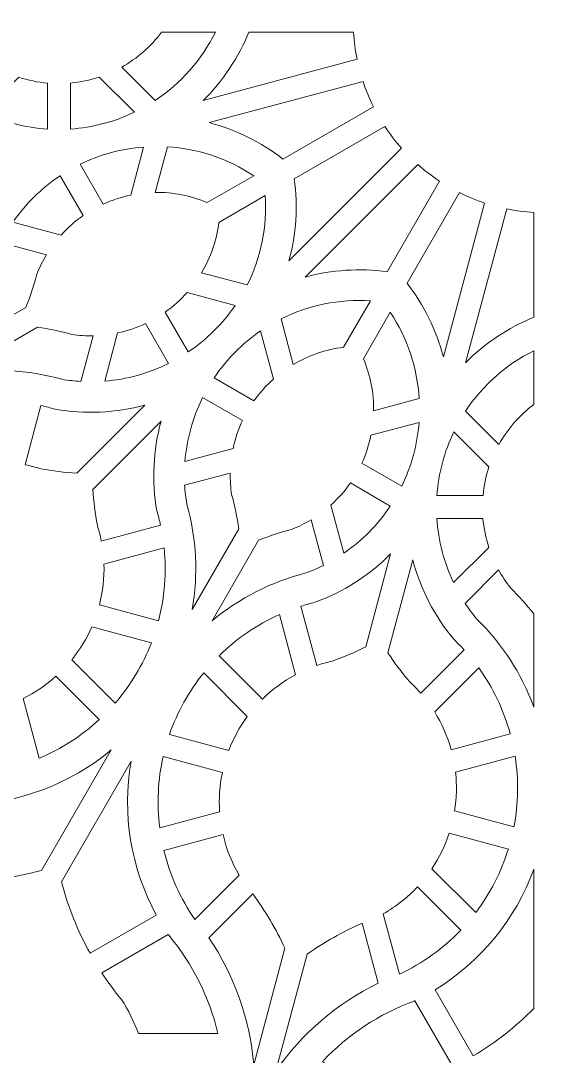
# Model space of a CAD drawing. Header units: centimetres. Extents: x -34.8 to 34.8, y -10.9 to 10.9.
# Drawn here: x -28.01 to -24.58, y -6.77 to 0 of the extents above; entities that cross this region are included whole.
import ezdxf

# ---------------------------------------------------------------- set-up
doc = ezdxf.new("R2010")
doc.units = ezdxf.units.CM
doc.header["$MEASUREMENT"] = 0
doc.layers.add('Layer 1', color=7, linetype='Continuous')

msp = doc.modelspace()

# ---------------------------------------------------------------- linework, layer by layer
at = {"layer": 'Layer 1', "color": 141, "lineweight": 9}
for points, knots in [([(-26.01934, -9.20803), (-26.01934, -9.20803), (-24.58345, -10.2055), (-24.58345, -10.2055), (-24.58345, -10.2055), (-24.58345, -10.2055), (-23.14755, -9.20803), (-23.14755, -9.20803), (-23.14755, -9.20803), (-23.01909, -9.10264), (-22.90636, -8.97942), (-22.81277, -8.84213), (-22.81277, -8.84213), (-22.81277, -8.84213), (-22.61579, -8.95585), (-22.61579, -8.95585), (-22.61579, -8.95585), (-22.6932, -9.08033), (-22.69965, -9.23628), (-22.63278, -9.36673), (-22.63278, -9.36673), (-22.56592, -9.49717), (-22.43554, -9.58299), (-22.28929, -9.59282), (-22.28929, -9.59282), (-22.17907, -9.61189), (-22.07394, -9.65337), (-21.9804, -9.7147), (-21.9804, -9.7147), (-21.93006, -9.61482), (-21.85976, -9.52632), (-21.77384, -9.4547), (-21.77384, -9.4547), (-21.6521, -9.37306), (-21.5821, -9.23355), (-21.58941, -9.08715), (-21.58941, -9.08715), (-21.59673, -8.94076), (-21.68029, -8.80892), (-21.80956, -8.73982), (-21.80956, -8.73982), (-21.80956, -8.73982), (-21.69584, -8.54284), (-21.69584, -8.54284), (-21.69584, -8.54284), (-21.54614, -8.61495), (-21.3869, -8.66529), (-21.22295, -8.69234), (-21.22295, -8.69234), (-21.22295, -8.69234), (-19.4807, -8.83822), (-19.4807, -8.83822), (-19.4807, -8.83822), (-19.4807, -8.83822), (-18.73591, -7.25644), (-18.73591, -7.25644), (-18.73591, -7.25644), (-18.67736, -7.10094), (-18.64134, -6.93787), (-18.62893, -6.77217), (-18.62893, -6.77217), (-18.62893, -6.77217), (-18.40148, -6.77217), (-18.40148, -6.77217), (-18.40148, -6.77217), (-18.40628, -6.91867), (-18.33389, -7.05695), (-18.21076, -7.13649), (-18.21076, -7.13649), (-18.08763, -7.21602), (-17.93181, -7.22515), (-17.80024, -7.16054), (-17.80024, -7.16054), (-17.69526, -7.12195), (-17.58347, -7.10531), (-17.47179, -7.11166), (-17.47179, -7.11166), (-17.47814, -6.99998), (-17.4615, -6.88819), (-17.4229, -6.78321), (-17.4229, -6.78321), (-17.35829, -6.65163), (-17.36742, -6.49581), (-17.44696, -6.37269), (-17.44696, -6.37269), (-17.52649, -6.24956), (-17.66478, -6.17717), (-17.81128, -6.18197), (-17.81128, -6.18197), (-17.81128, -6.18197), (-17.81128, -5.95451), (-17.81128, -5.95451), (-17.81128, -5.95451), (-17.64558, -5.94211), (-17.48251, -5.90609), (-17.32701, -5.84754), (-17.32701, -5.84754), (-17.32701, -5.84754), (-15.74523, -5.10275), (-15.74523, -5.10275), (-15.74523, -5.10275), (-15.74523, -5.10275), (-15.89111, -3.36049), (-15.89111, -3.36049), (-15.89111, -3.36049), (-15.91815, -3.19655), (-15.96849, -3.03731), (-16.0406, -2.88761), (-16.0406, -2.88761), (-16.0406, -2.88761), (-15.84362, -2.77389), (-15.84362, -2.77389), (-15.84362, -2.77389), (-15.77453, -2.90316), (-15.64269, -2.98672), (-15.49629, -2.99404), (-15.49629, -2.99404), (-15.34989, -3.00135), (-15.21039, -2.93135), (-15.12875, -2.80961), (-15.12875, -2.80961), (-15.05712, -2.72369), (-14.96863, -2.65339), (-14.86874, -2.60305), (-14.86874, -2.60305), (-14.93008, -2.50951), (-14.97156, -2.40437), (-14.99063, -2.29416), (-14.99063, -2.29416), (-15.00046, -2.14791), (-15.08628, -2.01753), (-15.21672, -1.95066), (-15.21672, -1.95066), (-15.34716, -1.8838), (-15.50312, -1.89025), (-15.62759, -1.96766), (-15.62759, -1.96766), (-15.62759, -1.96766), (-15.74132, -1.77067), (-15.74132, -1.77067), (-15.74132, -1.77067), (-15.60402, -1.67709), (-15.48081, -1.56435), (-15.37541, -1.4359), (-15.37541, -1.4359), (-15.37541, -1.4359), (-14.37795, 0), (-14.37795, 0), (-14.37795, 0), (-14.37795, 0), (-15.37541, 1.4359), (-15.37541, 1.4359), (-15.37541, 1.4359), (-15.48081, 1.56436), (-15.60402, 1.67709), (-15.74132, 1.77068), (-15.74132, 1.77068), (-15.74132, 1.77068), (-15.62759, 1.96766), (-15.62759, 1.96766), (-15.62759, 1.96766), (-15.50312, 1.89025), (-15.34716, 1.8838), (-15.21672, 1.95067), (-15.21672, 1.95067), (-15.08628, 2.01753), (-15.00046, 2.14791), (-14.99063, 2.29416), (-14.99063, 2.29416), (-14.97156, 2.40438), (-14.93008, 2.50951), (-14.86874, 2.60305), (-14.86874, 2.60305), (-14.96863, 2.65339), (-15.05712, 2.72369), (-15.12875, 2.80961), (-15.12875, 2.80961), (-15.21039, 2.93135), (-15.34989, 3.00136), (-15.49629, 2.99404), (-15.49629, 2.99404), (-15.64269, 2.98672), (-15.77453, 2.90316), (-15.84362, 2.77389), (-15.84362, 2.77389), (-15.84362, 2.77389), (-16.0406, 2.88762), (-16.0406, 2.88762), (-16.0406, 2.88762), (-15.96849, 3.03731), (-15.91815, 3.19655), (-15.89111, 3.3605), (-15.89111, 3.3605), (-15.89111, 3.3605), (-15.74523, 5.10275), (-15.74523, 5.10275), (-15.74523, 5.10275), (-15.74523, 5.10275), (-17.32701, 5.84754), (-17.32701, 5.84754), (-17.32701, 5.84754), (-17.48251, 5.90609), (-17.64558, 5.94211), (-17.81128, 5.95452), (-17.81128, 5.95452), (-17.81128, 5.95452), (-17.81128, 6.18197), (-17.81128, 6.18197), (-17.81128, 6.18197), (-17.66478, 6.17717), (-17.52649, 6.24956), (-17.44696, 6.37269), (-17.44696, 6.37269), (-17.36742, 6.49582), (-17.35829, 6.65164), (-17.4229, 6.78321), (-17.4229, 6.78321), (-17.4615, 6.88819), (-17.47814, 6.99999), (-17.47179, 7.11166), (-17.47179, 7.11166), (-17.58347, 7.10531), (-17.69526, 7.12195), (-17.80024, 7.16055), (-17.80024, 7.16055), (-17.93181, 7.22516), (-18.08763, 7.21603), (-18.21076, 7.13649), (-18.21076, 7.13649), (-18.33389, 7.05696), (-18.40628, 6.91867), (-18.40148, 6.77217), (-18.40148, 6.77217), (-18.40148, 6.77217), (-18.62893, 6.77217), (-18.62893, 6.77217), (-18.62893, 6.77217), (-18.64134, 6.93787), (-18.67736, 7.10094), (-18.73591, 7.25644), (-18.73591, 7.25644), (-18.73591, 7.25644), (-19.4807, 8.83822), (-19.4807, 8.83822), (-19.4807, 8.83822), (-19.4807, 8.83822), (-21.22296, 8.69234), (-21.22296, 8.69234), (-21.22296, 8.69234), (-21.3869, 8.6653), (-21.54614, 8.61496), (-21.69584, 8.54285), (-21.69584, 8.54285), (-21.69584, 8.54285), (-21.80956, 8.73983), (-21.80956, 8.73983), (-21.80956, 8.73983), (-21.68029, 8.80892), (-21.59673, 8.94076), (-21.58941, 9.08716), (-21.58941, 9.08716), (-21.5821, 9.23356), (-21.6521, 9.37307), (-21.77384, 9.45471), (-21.77384, 9.45471), (-21.85976, 9.52633), (-21.93006, 9.61482), (-21.9804, 9.71471), (-21.9804, 9.71471), (-22.07394, 9.65337), (-22.17907, 9.61189), (-22.28929, 9.59282), (-22.28929, 9.59282), (-22.43554, 9.58299), (-22.56592, 9.49717), (-22.63278, 9.36673), (-22.63278, 9.36673), (-22.69965, 9.23629), (-22.6932, 9.08033), (-22.61579, 8.95586), (-22.61579, 8.95586), (-22.61579, 8.95586), (-22.81277, 8.84213), (-22.81277, 8.84213), (-22.81277, 8.84213), (-22.90636, 8.97943), (-23.0191, 9.10264), (-23.14755, 9.20804), (-23.14755, 9.20804), (-23.14755, 9.20804), (-24.58345, 10.2055), (-24.58345, 10.2055), (-24.58345, 10.2055), (-24.58345, 10.2055), (-26.01934, 9.20804), (-26.01934, 9.20804), (-26.01934, 9.20804), (-26.1478, 9.10264), (-26.26054, 8.97943), (-26.35412, 8.84213), (-26.35412, 8.84213), (-26.35412, 8.84213), (-26.5511, 8.95586), (-26.5511, 8.95586), (-26.5511, 8.95586), (-26.4737, 9.08033), (-26.46725, 9.23629), (-26.53411, 9.36673), (-26.53411, 9.36673), (-26.60098, 9.49717), (-26.73136, 9.58299), (-26.87761, 9.59282), (-26.87761, 9.59282), (-26.98782, 9.61189), (-27.09296, 9.65337), (-27.1865, 9.71471), (-27.1865, 9.71471), (-27.23684, 9.61482), (-27.30714, 9.52633), (-27.39306, 9.4547), (-27.39306, 9.4547), (-27.5148, 9.37306), (-27.5848, 9.23356), (-27.57749, 9.08716), (-27.57749, 9.08716), (-27.57017, 8.94076), (-27.48661, 8.80892), (-27.35734, 8.73983), (-27.35734, 8.73983), (-27.35734, 8.73983), (-27.47106, 8.54285), (-27.47106, 8.54285), (-27.47106, 8.54285), (-27.62076, 8.61496), (-27.78, 8.6653), (-27.94394, 8.69234), (-27.94394, 8.69234), (-27.94394, 8.69234), (-29.6862, 8.83822), (-29.6862, 8.83822), (-29.6862, 8.83822), (-29.6862, 8.83822), (-30.43099, 7.25644), (-30.43099, 7.25644), (-30.43099, 7.25644), (-30.48954, 7.10094), (-30.52556, 6.93787), (-30.53796, 6.77217), (-30.53796, 6.77217), (-30.53796, 6.77217), (-30.76542, 6.77217), (-30.76542, 6.77217), (-30.76542, 6.77217), (-30.76062, 6.91867), (-30.83301, 7.05696), (-30.95614, 7.13649), (-30.95614, 7.13649), (-31.07926, 7.21603), (-31.23508, 7.22516), (-31.36666, 7.16055), (-31.36666, 7.16055), (-31.47164, 7.12195), (-31.58343, 7.10531), (-31.69511, 7.11166), (-31.69511, 7.11166), (-31.68876, 6.99999), (-31.7054, 6.88819), (-31.74399, 6.78321), (-31.74399, 6.78321), (-31.8086, 6.65164), (-31.79947, 6.49582), (-31.71994, 6.37269), (-31.71994, 6.37269), (-31.6404, 6.24956), (-31.50212, 6.17717), (-31.35562, 6.18197), (-31.35562, 6.18197), (-31.35562, 6.18197), (-31.35562, 5.95452), (-31.35562, 5.95452), (-31.35562, 5.95452), (-31.52132, 5.94212), (-31.68439, 5.90609), (-31.83989, 5.84754), (-31.83989, 5.84754), (-31.83989, 5.84754), (-33.42167, 5.10275), (-33.42167, 5.10275), (-33.42167, 5.10275), (-33.42167, 5.10275), (-33.27579, 3.3605), (-33.27579, 3.3605), (-33.27579, 3.3605), (-33.24874, 3.19655), (-33.1984, 3.03731), (-33.12629, 2.88762), (-33.12629, 2.88762), (-33.12629, 2.88762), (-33.32327, 2.77389), (-33.32327, 2.77389), (-33.32327, 2.77389), (-33.39237, 2.90316), (-33.52421, 2.98672), (-33.6706, 2.99404), (-33.6706, 2.99404), (-33.817, 3.00136), (-33.95651, 2.93135), (-34.03815, 2.80961), (-34.03815, 2.80961), (-34.10977, 2.72369), (-34.19827, 2.65339), (-34.29815, 2.60305), (-34.29815, 2.60305), (-34.23682, 2.50951), (-34.19533, 2.40438), (-34.17627, 2.29416), (-34.17627, 2.29416), (-34.16643, 2.14791), (-34.08062, 2.01753), (-33.95018, 1.95067), (-33.95018, 1.95067), (-33.81973, 1.8838), (-33.66378, 1.89025), (-33.5393, 1.96766), (-33.5393, 1.96766), (-33.5393, 1.96766), (-33.42558, 1.77068), (-33.42558, 1.77068), (-33.42558, 1.77068), (-33.56287, 1.67709), (-33.68609, 1.56436), (-33.79148, 1.4359), (-33.79148, 1.4359), (-33.79148, 1.4359), (-34.78895, 0), (-34.78895, 0), (-34.78895, 0), (-34.78895, 0), (-33.79148, -1.4359), (-33.79148, -1.4359), (-33.79148, -1.4359), (-33.68609, -1.56435), (-33.56287, -1.67709), (-33.42558, -1.77067), (-33.42558, -1.77067), (-33.42558, -1.77067), (-33.5393, -1.96766), (-33.5393, -1.96766), (-33.5393, -1.96766), (-33.66378, -1.89025), (-33.81973, -1.8838), (-33.95018, -1.95066), (-33.95018, -1.95066), (-34.08062, -2.01753), (-34.16643, -2.14791), (-34.17627, -2.29416), (-34.17627, -2.29416), (-34.19533, -2.40437), (-34.23682, -2.50951), (-34.29815, -2.60305), (-34.29815, -2.60305), (-34.19827, -2.65339), (-34.10977, -2.72369), (-34.03815, -2.80961), (-34.03815, -2.80961), (-33.95651, -2.93135), (-33.817, -3.00135), (-33.6706, -2.99404), (-33.6706, -2.99404), (-33.52421, -2.98672), (-33.39237, -2.90316), (-33.32327, -2.77389), (-33.32327, -2.77389), (-33.32327, -2.77389), (-33.12629, -2.88761), (-33.12629, -2.88761), (-33.12629, -2.88761), (-33.1984, -3.03731), (-33.24874, -3.19655), (-33.27579, -3.36049), (-33.27579, -3.36049), (-33.27579, -3.36049), (-33.42167, -5.10275), (-33.42167, -5.10275), (-33.42167, -5.10275), (-33.42167, -5.10275), (-31.83989, -5.84754), (-31.83989, -5.84754), (-31.83989, -5.84754), (-31.68439, -5.90609), (-31.52132, -5.94211), (-31.35562, -5.95451), (-31.35562, -5.95451), (-31.35562, -5.95451), (-31.35562, -6.18197), (-31.35562, -6.18197), (-31.35562, -6.18197), (-31.50212, -6.17717), (-31.6404, -6.24956), (-31.71994, -6.37269), (-31.71994, -6.37269), (-31.79948, -6.49581), (-31.8086, -6.65163), (-31.74399, -6.78321), (-31.74399, -6.78321), (-31.7054, -6.88819), (-31.68876, -6.99998), (-31.69511, -7.11166), (-31.69511, -7.11166), (-31.58343, -7.10531), (-31.47164, -7.12195), (-31.36666, -7.16054), (-31.36666, -7.16054), (-31.23508, -7.22515), (-31.07926, -7.21602), (-30.95614, -7.13649), (-30.95614, -7.13649), (-30.83301, -7.05695), (-30.76062, -6.91867), (-30.76542, -6.77217), (-30.76542, -6.77217), (-30.76542, -6.77217), (-30.53796, -6.77217), (-30.53796, -6.77217), (-30.53796, -6.77217), (-30.52556, -6.93787), (-30.48954, -7.10094), (-30.43099, -7.25644), (-30.43099, -7.25644), (-30.43099, -7.25644), (-29.6862, -8.83822), (-29.6862, -8.83822), (-29.6862, -8.83822), (-29.6862, -8.83822), (-27.94394, -8.69234), (-27.94394, -8.69234), (-27.94394, -8.69234), (-27.78, -8.66529), (-27.62076, -8.61495), (-27.47106, -8.54284), (-27.47106, -8.54284), (-27.47106, -8.54284), (-27.35734, -8.73982), (-27.35734, -8.73982), (-27.35734, -8.73982), (-27.48661, -8.80892), (-27.57017, -8.94076), (-27.57749, -9.08715), (-27.57749, -9.08715), (-27.5848, -9.23355), (-27.5148, -9.37306), (-27.39306, -9.4547), (-27.39306, -9.4547), (-27.30714, -9.52632), (-27.23684, -9.61482), (-27.1865, -9.7147), (-27.1865, -9.7147), (-27.09296, -9.65337), (-26.98782, -9.61188), (-26.87761, -9.59282), (-26.87761, -9.59282), (-26.73135, -9.58298), (-26.60098, -9.49717), (-26.53411, -9.36673), (-26.53411, -9.36673), (-26.46725, -9.23628), (-26.4737, -9.08033), (-26.5511, -8.95585), (-26.5511, -8.95585), (-26.5511, -8.95585), (-26.35412, -8.84213), (-26.35412, -8.84213), (-26.35412, -8.84213), (-26.26054, -8.97942), (-26.1478, -9.10264), (-26.01934, -9.20803)], [0, 0, 0, 0, 0.0068966, 0.0068966, 0.0068966, 0.0068966, 0.0137931, 0.0137931, 0.0137931, 0.0137931, 0.0206897, 0.0206897, 0.0206897, 0.0206897, 0.0275862, 0.0275862, 0.0275862, 0.0275862, 0.0344828, 0.0344828, 0.0344828, 0.0344828, 0.0413793, 0.0413793, 0.0413793, 0.0413793, 0.0482759, 0.0482759, 0.0482759, 0.0482759, 0.0551724, 0.0551724, 0.0551724, 0.0551724, 0.062069, 0.062069, 0.062069, 0.062069, 0.0689655, 0.0689655, 0.0689655, 0.0689655, 0.0758621, 0.0758621, 0.0758621, 0.0758621, 0.0827586, 0.0827586, 0.0827586, 0.0827586, 0.0896552, 0.0896552, 0.0896552, 0.0896552, 0.0965517, 0.0965517, 0.0965517, 0.0965517, 0.1034483, 0.1034483, 0.1034483, 0.1034483, 0.1103448, 0.1103448, 0.1103448, 0.1103448, 0.1172414, 0.1172414, 0.1172414, 0.1172414, 0.1241379, 0.1241379, 0.1241379, 0.1241379, 0.1310345, 0.1310345, 0.1310345, 0.1310345, 0.137931, 0.137931, 0.137931, 0.137931, 0.1448276, 0.1448276, 0.1448276, 0.1448276, 0.1517241, 0.1517241, 0.1517241, 0.1517241, 0.1586207, 0.1586207, 0.1586207, 0.1586207, 0.1655172, 0.1655172, 0.1655172, 0.1655172, 0.1724138, 0.1724138, 0.1724138, 0.1724138, 0.1793103, 0.1793103, 0.1793103, 0.1793103, 0.1862069, 0.1862069, 0.1862069, 0.1862069, 0.1931034, 0.1931034, 0.1931034, 0.1931034, 0.2, 0.2, 0.2, 0.2, 0.2068966, 0.2068966, 0.2068966, 0.2068966, 0.2137931, 0.2137931, 0.2137931, 0.2137931, 0.2206897, 0.2206897, 0.2206897, 0.2206897, 0.2275862, 0.2275862, 0.2275862, 0.2275862, 0.2344828, 0.2344828, 0.2344828, 0.2344828, 0.2413793, 0.2413793, 0.2413793, 0.2413793, 0.2482759, 0.2482759, 0.2482759, 0.2482759, 0.2551724, 0.2551724, 0.2551724, 0.2551724, 0.262069, 0.262069, 0.262069, 0.262069, 0.2689655, 0.2689655, 0.2689655, 0.2689655, 0.2758621, 0.2758621, 0.2758621, 0.2758621, 0.2827586, 0.2827586, 0.2827586, 0.2827586, 0.2896552, 0.2896552, 0.2896552, 0.2896552, 0.2965517, 0.2965517, 0.2965517, 0.2965517, 0.3034483, 0.3034483, 0.3034483, 0.3034483, 0.3103448, 0.3103448, 0.3103448, 0.3103448, 0.3172414, 0.3172414, 0.3172414, 0.3172414, 0.3241379, 0.3241379, 0.3241379, 0.3241379, 0.3310345, 0.3310345, 0.3310345, 0.3310345, 0.337931, 0.337931, 0.337931, 0.337931, 0.3448276, 0.3448276, 0.3448276, 0.3448276, 0.3517241, 0.3517241, 0.3517241, 0.3517241, 0.3586207, 0.3586207, 0.3586207, 0.3586207, 0.3655172, 0.3655172, 0.3655172, 0.3655172, 0.3724138, 0.3724138, 0.3724138, 0.3724138, 0.3793103, 0.3793103, 0.3793103, 0.3793103, 0.3862069, 0.3862069, 0.3862069, 0.3862069, 0.3931034, 0.3931034, 0.3931034, 0.3931034, 0.4, 0.4, 0.4, 0.4, 0.4068966, 0.4068966, 0.4068966, 0.4068966, 0.4137931, 0.4137931, 0.4137931, 0.4137931, 0.4206897, 0.4206897, 0.4206897, 0.4206897, 0.4275862, 0.4275862, 0.4275862, 0.4275862, 0.4344828, 0.4344828, 0.4344828, 0.4344828, 0.4413793, 0.4413793, 0.4413793, 0.4413793, 0.4482759, 0.4482759, 0.4482759, 0.4482759, 0.4551724, 0.4551724, 0.4551724, 0.4551724, 0.462069, 0.462069, 0.462069, 0.462069, 0.4689655, 0.4689655, 0.4689655, 0.4689655, 0.4758621, 0.4758621, 0.4758621, 0.4758621, 0.4827586, 0.4827586, 0.4827586, 0.4827586, 0.4896552, 0.4896552, 0.4896552, 0.4896552, 0.4965517, 0.4965517, 0.4965517, 0.4965517, 0.5034483, 0.5034483, 0.5034483, 0.5034483, 0.5103448, 0.5103448, 0.5103448, 0.5103448, 0.5172414, 0.5172414, 0.5172414, 0.5172414, 0.5241379, 0.5241379, 0.5241379, 0.5241379, 0.5310345, 0.5310345, 0.5310345, 0.5310345, 0.537931, 0.537931, 0.537931, 0.537931, 0.5448276, 0.5448276, 0.5448276, 0.5448276, 0.5517241, 0.5517241, 0.5517241, 0.5517241, 0.5586207, 0.5586207, 0.5586207, 0.5586207, 0.5655172, 0.5655172, 0.5655172, 0.5655172, 0.5724138, 0.5724138, 0.5724138, 0.5724138, 0.5793103, 0.5793103, 0.5793103, 0.5793103, 0.5862069, 0.5862069, 0.5862069, 0.5862069, 0.5931034, 0.5931034, 0.5931034, 0.5931034, 0.6, 0.6, 0.6, 0.6, 0.6068966, 0.6068966, 0.6068966, 0.6068966, 0.6137931, 0.6137931, 0.6137931, 0.6137931, 0.6206897, 0.6206897, 0.6206897, 0.6206897, 0.6275862, 0.6275862, 0.6275862, 0.6275862, 0.6344828, 0.6344828, 0.6344828, 0.6344828, 0.6413793, 0.6413793, 0.6413793, 0.6413793, 0.6482759, 0.6482759, 0.6482759, 0.6482759, 0.6551724, 0.6551724, 0.6551724, 0.6551724, 0.662069, 0.662069, 0.662069, 0.662069, 0.6689655, 0.6689655, 0.6689655, 0.6689655, 0.6758621, 0.6758621, 0.6758621, 0.6758621, 0.6827586, 0.6827586, 0.6827586, 0.6827586, 0.6896552, 0.6896552, 0.6896552, 0.6896552, 0.6965517, 0.6965517, 0.6965517, 0.6965517, 0.7034483, 0.7034483, 0.7034483, 0.7034483, 0.7103448, 0.7103448, 0.7103448, 0.7103448, 0.7172414, 0.7172414, 0.7172414, 0.7172414, 0.7241379, 0.7241379, 0.7241379, 0.7241379, 0.7310345, 0.7310345, 0.7310345, 0.7310345, 0.737931, 0.737931, 0.737931, 0.737931, 0.7448276, 0.7448276, 0.7448276, 0.7448276, 0.7517241, 0.7517241, 0.7517241, 0.7517241, 0.7586207, 0.7586207, 0.7586207, 0.7586207, 0.7655172, 0.7655172, 0.7655172, 0.7655172, 0.7724138, 0.7724138, 0.7724138, 0.7724138, 0.7793103, 0.7793103, 0.7793103, 0.7793103, 0.7862069, 0.7862069, 0.7862069, 0.7862069, 0.7931034, 0.7931034, 0.7931034, 0.7931034, 0.8, 0.8, 0.8, 0.8, 0.8068966, 0.8068966, 0.8068966, 0.8068966, 0.8137931, 0.8137931, 0.8137931, 0.8137931, 0.8206897, 0.8206897, 0.8206897, 0.8206897, 0.8275862, 0.8275862, 0.8275862, 0.8275862, 0.8344828, 0.8344828, 0.8344828, 0.8344828, 0.8413793, 0.8413793, 0.8413793, 0.8413793, 0.8482759, 0.8482759, 0.8482759, 0.8482759, 0.8551724, 0.8551724, 0.8551724, 0.8551724, 0.862069, 0.862069, 0.862069, 0.862069, 0.8689655, 0.8689655, 0.8689655, 0.8689655, 0.8758621, 0.8758621, 0.8758621, 0.8758621, 0.8827586, 0.8827586, 0.8827586, 0.8827586, 0.8896552, 0.8896552, 0.8896552, 0.8896552, 0.8965517, 0.8965517, 0.8965517, 0.8965517, 0.9034483, 0.9034483, 0.9034483, 0.9034483, 0.9103448, 0.9103448, 0.9103448, 0.9103448, 0.9172414, 0.9172414, 0.9172414, 0.9172414, 0.9241379, 0.9241379, 0.9241379, 0.9241379, 0.9310345, 0.9310345, 0.9310345, 0.9310345, 0.937931, 0.937931, 0.937931, 0.937931, 0.9448276, 0.9448276, 0.9448276, 0.9448276, 0.9517241, 0.9517241, 0.9517241, 0.9517241, 0.9586207, 0.9586207, 0.9586207, 0.9586207, 0.9655172, 0.9655172, 0.9655172, 0.9655172, 0.9724138, 0.9724138, 0.9724138, 0.9724138, 0.9793103, 0.9793103, 0.9793103, 0.9793103, 0.9862069, 0.9862069, 0.9862069, 0.9862069, 1, 1, 1, 1]), ([(-27.09209, -0.075), (-27.16247, -0.16837), (-27.25148, -0.2461), (-27.35349, -0.30324), (-27.35349, -0.30324), (-27.35349, -0.30324), (-27.13534, -0.52139), (-27.13534, -0.52139), (-27.13534, -0.52139), (-26.9668, -0.41002), (-26.83076, -0.256), (-26.74107, -0.075), (-26.74107, -0.075), (-26.74107, -0.075), (-27.09209, -0.075), (-27.09209, -0.075)], [0, 0, 0, 0, 0.2, 0.2, 0.2, 0.2, 0.4, 0.4, 0.4, 0.4, 0.6, 0.6, 0.6, 0.6, 1, 1, 1, 1]), ([(-26.5218, -0.075), (-26.5218, -0.075), (-25.83747, -0.075), (-25.83747, -0.075), (-25.83747, -0.075), (-25.83391, -0.13452), (-25.82611, -0.19371), (-25.81415, -0.25212), (-25.81415, -0.25212), (-25.81415, -0.25212), (-26.82006, -0.52165), (-26.82006, -0.52165), (-26.82006, -0.52165), (-26.6916, -0.39436), (-26.59015, -0.24244), (-26.5218, -0.075)], [0, 0, 0, 0, 0.2, 0.2, 0.2, 0.2, 0.4, 0.4, 0.4, 0.4, 0.6, 0.6, 0.6, 0.6, 1, 1, 1, 1]), ([(-27.8378, -0.40778), (-27.9019, -0.40229), (-27.96516, -0.38949), (-28.02635, -0.36962), (-28.02635, -0.36962), (-28.02635, -0.36962), (-28.25682, -0.60008), (-28.25682, -0.60008), (-28.25682, -0.60008), (-28.12532, -0.6626), (-27.9831, -0.69942), (-27.8378, -0.70859), (-27.8378, -0.70859), (-27.8378, -0.70859), (-27.8378, -0.40778), (-27.8378, -0.40778)], [0, 0, 0, 0, 0.2, 0.2, 0.2, 0.2, 0.4, 0.4, 0.4, 0.4, 0.6, 0.6, 0.6, 0.6, 1, 1, 1, 1]), ([(-27.50073, -0.36813), (-27.5614, -0.38821), (-27.62416, -0.40134), (-27.6878, -0.40724), (-27.6878, -0.40724), (-27.6878, -0.40724), (-27.6878, -0.70819), (-27.6878, -0.70819), (-27.6878, -0.70819), (-27.54305, -0.6983), (-27.4015, -0.66095), (-27.27072, -0.59814), (-27.27072, -0.59814), (-27.27072, -0.59814), (-27.50073, -0.36813), (-27.50073, -0.36813)], [0, 0, 0, 0, 0.2, 0.2, 0.2, 0.2, 0.4, 0.4, 0.4, 0.4, 0.6, 0.6, 0.6, 0.6, 1, 1, 1, 1]), ([(-25.70696, -0.56206), (-25.70696, -0.56206), (-26.29961, -0.90423), (-26.29961, -0.90423), (-26.29961, -0.90423), (-26.44252, -0.79339), (-26.60634, -0.71255), (-26.78124, -0.66654), (-26.78124, -0.66654), (-26.78124, -0.66654), (-25.77533, -0.39701), (-25.77533, -0.39701), (-25.77533, -0.39701), (-25.75648, -0.45358), (-25.73364, -0.50873), (-25.70696, -0.56206)], [0, 0, 0, 0, 0.2, 0.2, 0.2, 0.2, 0.4, 0.4, 0.4, 0.4, 0.6, 0.6, 0.6, 0.6, 1, 1, 1, 1]), ([(-26.22461, -1.03413), (-26.22461, -1.03413), (-25.63196, -0.69196), (-25.63196, -0.69196), (-25.63196, -0.69196), (-25.59912, -0.74172), (-25.56278, -0.78909), (-25.52321, -0.83369), (-25.52321, -0.83369), (-25.52321, -0.83369), (-26.25959, -1.57007), (-26.25959, -1.57007), (-26.25959, -1.57007), (-26.21198, -1.3956), (-26.20008, -1.21331), (-26.22461, -1.03413)], [0, 0, 0, 0, 0.2, 0.2, 0.2, 0.2, 0.4, 0.4, 0.4, 0.4, 0.6, 0.6, 0.6, 0.6, 1, 1, 1, 1]), ([(-27.47551, -1.19949), (-27.41745, -1.17279), (-27.35654, -1.15277), (-27.29395, -1.13983), (-27.29395, -1.13983), (-27.29395, -1.13983), (-27.20976, -0.82563), (-27.20976, -0.82563), (-27.20976, -0.82563), (-27.35443, -0.83663), (-27.49569, -0.87505), (-27.62599, -0.93886), (-27.62599, -0.93886), (-27.62599, -0.93886), (-27.47551, -1.19949), (-27.47551, -1.19949)], [0, 0, 0, 0, 0.2, 0.2, 0.2, 0.2, 0.4, 0.4, 0.4, 0.4, 0.6, 0.6, 0.6, 0.6, 1, 1, 1, 1]), ([(-27.13399, -1.12241), (-27.01708, -1.12089), (-26.90113, -1.14369), (-26.7935, -1.18937), (-26.7935, -1.18937), (-26.7935, -1.18937), (-26.4895, -1.01386), (-26.4895, -1.01386), (-26.4895, -1.01386), (-26.65768, -0.90195), (-26.8525, -0.83658), (-27.05415, -0.82441), (-27.05415, -0.82441), (-27.05415, -0.82441), (-27.13399, -1.12241), (-27.13399, -1.12241)], [0, 0, 0, 0, 0.2, 0.2, 0.2, 0.2, 0.4, 0.4, 0.4, 0.4, 0.6, 0.6, 0.6, 0.6, 1, 1, 1, 1]), ([(-25.27541, -1.04851), (-25.27541, -1.04851), (-25.61758, -1.64117), (-25.61758, -1.64117), (-25.61758, -1.64117), (-25.79676, -1.61664), (-25.97905, -1.62853), (-26.15352, -1.67614), (-26.15352, -1.67614), (-26.15352, -1.67614), (-25.41714, -0.93976), (-25.41714, -0.93976), (-25.41714, -0.93976), (-25.37254, -0.97933), (-25.32517, -1.01567), (-25.27541, -1.04851)], [0, 0, 0, 0, 0.2, 0.2, 0.2, 0.2, 0.4, 0.4, 0.4, 0.4, 0.6, 0.6, 0.6, 0.6, 1, 1, 1, 1]), ([(-27.74989, -1.40135), (-27.70684, -1.35355), (-27.65845, -1.31083), (-27.60569, -1.27403), (-27.60569, -1.27403), (-27.60569, -1.27403), (-27.75609, -1.01352), (-27.75609, -1.01352), (-27.75609, -1.01352), (-27.87735, -1.09411), (-27.9821, -1.19711), (-28.06472, -1.31699), (-28.06472, -1.31699), (-28.06472, -1.31699), (-27.74989, -1.40135), (-27.74989, -1.40135)], [0, 0, 0, 0, 0.2, 0.2, 0.2, 0.2, 0.4, 0.4, 0.4, 0.4, 0.6, 0.6, 0.6, 0.6, 1, 1, 1, 1]), ([(-26.7185, -1.31927), (-26.73276, -1.43532), (-26.77098, -1.54714), (-26.83075, -1.64763), (-26.83075, -1.64763), (-26.83075, -1.64763), (-26.53276, -1.72748), (-26.53276, -1.72748), (-26.53276, -1.72748), (-26.44248, -1.54677), (-26.40168, -1.34537), (-26.4145, -1.14376), (-26.4145, -1.14376), (-26.4145, -1.14376), (-26.7185, -1.31927), (-26.7185, -1.31927)], [0, 0, 0, 0, 0.2, 0.2, 0.2, 0.2, 0.4, 0.4, 0.4, 0.4, 0.6, 0.6, 0.6, 0.6, 1, 1, 1, 1]), ([(-25.48767, -1.71617), (-25.48767, -1.71617), (-25.14551, -1.12351), (-25.14551, -1.12351), (-25.14551, -1.12351), (-25.09218, -1.15019), (-25.03703, -1.17303), (-24.98046, -1.19188), (-24.98046, -1.19188), (-24.98046, -1.19188), (-25.24999, -2.19779), (-25.24999, -2.19779), (-25.24999, -2.19779), (-25.296, -2.02289), (-25.37684, -1.85907), (-25.48767, -1.71617)], [0, 0, 0, 0, 0.2, 0.2, 0.2, 0.2, 0.4, 0.4, 0.4, 0.4, 0.6, 0.6, 0.6, 0.6, 1, 1, 1, 1]), ([(-24.65845, -1.25402), (-24.65845, -1.25402), (-24.65845, -1.93836), (-24.65845, -1.93836), (-24.65845, -1.93836), (-24.82589, -2.0067), (-24.97781, -2.10815), (-25.1051, -2.23661), (-25.1051, -2.23661), (-25.1051, -2.23661), (-24.83557, -1.2307), (-24.83557, -1.2307), (-24.83557, -1.2307), (-24.77716, -1.24267), (-24.71797, -1.25046), (-24.65845, -1.25402)], [0, 0, 0, 0, 0.2, 0.2, 0.2, 0.2, 0.4, 0.4, 0.4, 0.4, 0.6, 0.6, 0.6, 0.6, 1, 1, 1, 1]), ([(-27.90777, -1.65623), (-27.92722, -1.73034), (-27.95127, -1.80316), (-27.97978, -1.87427), (-27.97978, -1.87427), (-27.97978, -1.87427), (-28.50703, -2.17868), (-28.50703, -2.17868), (-28.50703, -2.17868), (-28.35777, -2.00025), (-28.25077, -1.7904), (-28.19402, -1.56481), (-28.19402, -1.56481), (-28.17949, -1.52599), (-28.16285, -1.488), (-28.14418, -1.45099), (-28.14418, -1.45099), (-28.14418, -1.45099), (-27.84587, -1.53093), (-27.84587, -1.53093), (-27.84587, -1.53093), (-27.86993, -1.57091), (-27.89064, -1.61282), (-27.90777, -1.65623)], [0, 0, 0, 0, 0.1428571, 0.1428571, 0.1428571, 0.1428571, 0.2857143, 0.2857143, 0.2857143, 0.2857143, 0.4285714, 0.4285714, 0.4285714, 0.4285714, 0.5714286, 0.5714286, 0.5714286, 0.5714286, 0.7142857, 0.7142857, 0.7142857, 0.7142857, 1, 1, 1, 1]), ([(-26.92582, -1.77745), (-26.96832, -1.82518), (-27.01611, -1.86792), (-27.06827, -1.90486), (-27.06827, -1.90486), (-27.06827, -1.90486), (-26.9178, -2.16549), (-26.9178, -2.16549), (-26.9178, -2.16549), (-26.79739, -2.08455), (-26.69348, -1.98143), (-26.61162, -1.86164), (-26.61162, -1.86164), (-26.61162, -1.86164), (-26.92582, -1.77745), (-26.92582, -1.77745)], [0, 0, 0, 0, 0.2, 0.2, 0.2, 0.2, 0.4, 0.4, 0.4, 0.4, 0.6, 0.6, 0.6, 0.6, 1, 1, 1, 1]), ([(-26.23108, -2.24731), (-26.13059, -2.18754), (-26.01877, -2.14931), (-25.90272, -2.13505), (-25.90272, -2.13505), (-25.90272, -2.13505), (-25.72721, -1.83106), (-25.72721, -1.83106), (-25.72721, -1.83106), (-25.92881, -1.81823), (-26.13022, -1.85903), (-26.31093, -1.94931), (-26.31093, -1.94931), (-26.31093, -1.94931), (-26.23108, -2.24731), (-26.23108, -2.24731)], [0, 0, 0, 0, 0.2, 0.2, 0.2, 0.2, 0.4, 0.4, 0.4, 0.4, 0.6, 0.6, 0.6, 0.6, 1, 1, 1, 1]), ([(-25.77282, -2.21005), (-25.72714, -2.31768), (-25.70434, -2.43363), (-25.70585, -2.55055), (-25.70585, -2.55055), (-25.70585, -2.55055), (-25.40786, -2.4707), (-25.40786, -2.4707), (-25.40786, -2.4707), (-25.42003, -2.26905), (-25.4854, -2.07423), (-25.59731, -1.90606), (-25.59731, -1.90606), (-25.59731, -1.90606), (-25.77282, -2.21005), (-25.77282, -2.21005)], [0, 0, 0, 0, 0.2, 0.2, 0.2, 0.2, 0.4, 0.4, 0.4, 0.4, 0.6, 0.6, 0.6, 0.6, 1, 1, 1, 1]), ([(-27.67995, -2.05084), (-27.75385, -2.03063), (-27.82894, -2.01504), (-27.90478, -2.00417), (-27.90478, -2.00417), (-27.90478, -2.00417), (-28.43203, -2.30858), (-28.43203, -2.30858), (-28.43203, -2.30858), (-28.20288, -2.26853), (-27.96764, -2.28079), (-27.7439, -2.34445), (-27.7439, -2.34445), (-27.70302, -2.35126), (-27.66179, -2.35585), (-27.62041, -2.35819), (-27.62041, -2.35819), (-27.62041, -2.35819), (-27.54048, -2.05987), (-27.54048, -2.05987), (-27.54048, -2.05987), (-27.58714, -2.06072), (-27.63379, -2.0577), (-27.67995, -2.05084)], [0, 0, 0, 0, 0.1428571, 0.1428571, 0.1428571, 0.1428571, 0.2857143, 0.2857143, 0.2857143, 0.2857143, 0.4285714, 0.4285714, 0.4285714, 0.4285714, 0.5714286, 0.5714286, 0.5714286, 0.5714286, 0.7142857, 0.7142857, 0.7142857, 0.7142857, 1, 1, 1, 1]), ([(-27.19791, -1.98032), (-27.25616, -2.00762), (-27.31735, -2.02816), (-27.38028, -2.04155), (-27.38028, -2.04155), (-27.38028, -2.04155), (-27.46464, -2.35637), (-27.46464, -2.35637), (-27.46464, -2.35637), (-27.3195, -2.34476), (-27.17792, -2.30555), (-27.0475, -2.24083), (-27.0475, -2.24083), (-27.0475, -2.24083), (-27.19791, -1.98032), (-27.19791, -1.98032)], [0, 0, 0, 0, 0.2, 0.2, 0.2, 0.2, 0.4, 0.4, 0.4, 0.4, 0.6, 0.6, 0.6, 0.6, 1, 1, 1, 1]), ([(-26.48831, -2.48482), (-26.45137, -2.43267), (-26.40863, -2.38488), (-26.3609, -2.34237), (-26.3609, -2.34237), (-26.3609, -2.34237), (-26.44509, -2.02817), (-26.44509, -2.02817), (-26.44509, -2.02817), (-26.56488, -2.11003), (-26.66799, -2.21394), (-26.74894, -2.33435), (-26.74894, -2.33435), (-26.74894, -2.33435), (-26.48831, -2.48482), (-26.48831, -2.48482)], [0, 0, 0, 0, 0.2, 0.2, 0.2, 0.2, 0.4, 0.4, 0.4, 0.4, 0.6, 0.6, 0.6, 0.6, 1, 1, 1, 1]), ([(-24.88669, -2.77004), (-24.82955, -2.66803), (-24.75182, -2.57902), (-24.65845, -2.50864), (-24.65845, -2.50864), (-24.65845, -2.50864), (-24.65845, -2.15762), (-24.65845, -2.15762), (-24.65845, -2.15762), (-24.83946, -2.24731), (-24.99347, -2.38335), (-25.10484, -2.55189), (-25.10484, -2.55189), (-25.10484, -2.55189), (-24.88669, -2.77004), (-24.88669, -2.77004)], [0, 0, 0, 0, 0.2, 0.2, 0.2, 0.2, 0.4, 0.4, 0.4, 0.4, 0.6, 0.6, 0.6, 0.6, 1, 1, 1, 1]), ([(-26.625, -2.79683), (-26.61161, -2.7339), (-26.59107, -2.67271), (-26.56377, -2.61446), (-26.56377, -2.61446), (-26.56377, -2.61446), (-26.82428, -2.46405), (-26.82428, -2.46405), (-26.82428, -2.46405), (-26.889, -2.59447), (-26.92821, -2.73605), (-26.93982, -2.88119), (-26.93982, -2.88119), (-26.93982, -2.88119), (-26.625, -2.79683), (-26.625, -2.79683)], [0, 0, 0, 0, 0.2, 0.2, 0.2, 0.2, 0.4, 0.4, 0.4, 0.4, 0.6, 0.6, 0.6, 0.6, 1, 1, 1, 1]), ([(-27.8831, -2.92903), (-27.91652, -2.91851), (-27.95051, -2.90986), (-27.9849, -2.90313), (-27.9849, -2.90313), (-27.9849, -2.90313), (-27.8812, -2.51612), (-27.8812, -2.51612), (-27.8812, -2.51612), (-27.85008, -2.52288), (-27.81922, -2.53074), (-27.78866, -2.53969), (-27.78866, -2.53969), (-27.59355, -2.57402), (-27.39326, -2.56477), (-27.20214, -2.51263), (-27.20214, -2.51263), (-27.20214, -2.51263), (-27.64714, -2.95762), (-27.64714, -2.95762), (-27.64714, -2.95762), (-27.72635, -2.95347), (-27.80519, -2.94392), (-27.8831, -2.92903)], [0, 0, 0, 0, 0.1428571, 0.1428571, 0.1428571, 0.1428571, 0.2857143, 0.2857143, 0.2857143, 0.2857143, 0.4285714, 0.4285714, 0.4285714, 0.4285714, 0.5714286, 0.5714286, 0.5714286, 0.5714286, 0.7142857, 0.7142857, 0.7142857, 0.7142857, 1, 1, 1, 1]), ([(-27.51248, -3.29965), (-27.50196, -3.33307), (-27.49332, -3.36706), (-27.48658, -3.40145), (-27.48658, -3.40145), (-27.48658, -3.40145), (-27.09957, -3.29775), (-27.09957, -3.29775), (-27.09957, -3.29775), (-27.10633, -3.26663), (-27.11419, -3.23577), (-27.12314, -3.20521), (-27.12314, -3.20521), (-27.15747, -3.0101), (-27.14822, -2.80981), (-27.09608, -2.61869), (-27.09608, -2.61869), (-27.09608, -2.61869), (-27.54107, -3.06369), (-27.54107, -3.06369), (-27.54107, -3.06369), (-27.53692, -3.1429), (-27.52737, -3.22174), (-27.51248, -3.29965)], [0, 0, 0, 0, 0.1428571, 0.1428571, 0.1428571, 0.1428571, 0.2857143, 0.2857143, 0.2857143, 0.2857143, 0.4285714, 0.4285714, 0.4285714, 0.4285714, 0.5714286, 0.5714286, 0.5714286, 0.5714286, 0.7142857, 0.7142857, 0.7142857, 0.7142857, 1, 1, 1, 1]), ([(-25.72327, -2.7105), (-25.73622, -2.77309), (-25.75624, -2.834), (-25.78294, -2.89207), (-25.78294, -2.89207), (-25.78294, -2.89207), (-25.52231, -3.04254), (-25.52231, -3.04254), (-25.52231, -3.04254), (-25.4585, -2.91224), (-25.42008, -2.77098), (-25.40908, -2.62632), (-25.40908, -2.62632), (-25.40908, -2.62632), (-25.72327, -2.7105), (-25.72327, -2.7105)], [0, 0, 0, 0, 0.2, 0.2, 0.2, 0.2, 0.4, 0.4, 0.4, 0.4, 0.6, 0.6, 0.6, 0.6, 1, 1, 1, 1]), ([(-24.99069, -3.10435), (-24.98479, -3.04071), (-24.97166, -2.97795), (-24.95158, -2.91728), (-24.95158, -2.91728), (-24.95158, -2.91728), (-25.18159, -2.68727), (-25.18159, -2.68727), (-25.18159, -2.68727), (-25.2444, -2.81805), (-25.28175, -2.9596), (-25.29164, -3.10435), (-25.29164, -3.10435), (-25.29164, -3.10435), (-24.99069, -3.10435), (-24.99069, -3.10435)], [0, 0, 0, 0, 0.2, 0.2, 0.2, 0.2, 0.4, 0.4, 0.4, 0.4, 0.6, 0.6, 0.6, 0.6, 1, 1, 1, 1]), ([(-26.63429, -3.0965), (-26.61408, -3.1704), (-26.59849, -3.24549), (-26.58762, -3.32133), (-26.58762, -3.32133), (-26.58762, -3.32133), (-26.89203, -3.84858), (-26.89203, -3.84858), (-26.89203, -3.84858), (-26.85198, -3.61943), (-26.86424, -3.38419), (-26.9279, -3.16045), (-26.9279, -3.16045), (-26.93471, -3.11957), (-26.9393, -3.07834), (-26.94164, -3.03696), (-26.94164, -3.03696), (-26.94164, -3.03696), (-26.64332, -2.95703), (-26.64332, -2.95703), (-26.64332, -2.95703), (-26.64417, -3.00369), (-26.64115, -3.05034), (-26.63429, -3.0965)], [0, 0, 0, 0, 0.1428571, 0.1428571, 0.1428571, 0.1428571, 0.2857143, 0.2857143, 0.2857143, 0.2857143, 0.4285714, 0.4285714, 0.4285714, 0.4285714, 0.5714286, 0.5714286, 0.5714286, 0.5714286, 0.7142857, 0.7142857, 0.7142857, 0.7142857, 1, 1, 1, 1]), ([(-25.85747, -3.02224), (-25.89428, -3.075), (-25.937, -3.12339), (-25.9848, -3.16645), (-25.9848, -3.16645), (-25.9848, -3.16645), (-25.90044, -3.48127), (-25.90044, -3.48127), (-25.90044, -3.48127), (-25.78056, -3.39865), (-25.67756, -3.2939), (-25.59697, -3.17264), (-25.59697, -3.17264), (-25.59697, -3.17264), (-25.85747, -3.02224), (-25.85747, -3.02224)], [0, 0, 0, 0, 0.2, 0.2, 0.2, 0.2, 0.4, 0.4, 0.4, 0.4, 0.6, 0.6, 0.6, 0.6, 1, 1, 1, 1]), ([(-26.23968, -3.32432), (-26.31378, -3.34377), (-26.3866, -3.36782), (-26.45772, -3.39633), (-26.45772, -3.39633), (-26.45772, -3.39633), (-26.76213, -3.92358), (-26.76213, -3.92358), (-26.76213, -3.92358), (-26.5837, -3.77432), (-26.37385, -3.66732), (-26.14825, -3.61058), (-26.14825, -3.61058), (-26.10944, -3.59604), (-26.07145, -3.5794), (-26.03444, -3.56073), (-26.03444, -3.56073), (-26.03444, -3.56073), (-26.11438, -3.26242), (-26.11438, -3.26242), (-26.11438, -3.26242), (-26.15436, -3.28648), (-26.19627, -3.30719), (-26.23968, -3.32432)], [0, 0, 0, 0, 0.1428571, 0.1428571, 0.1428571, 0.1428571, 0.2857143, 0.2857143, 0.2857143, 0.2857143, 0.4285714, 0.4285714, 0.4285714, 0.4285714, 0.5714286, 0.5714286, 0.5714286, 0.5714286, 0.7142857, 0.7142857, 0.7142857, 0.7142857, 1, 1, 1, 1]), ([(-24.95307, -3.4429), (-24.97294, -3.38171), (-24.98574, -3.31845), (-24.99123, -3.25435), (-24.99123, -3.25435), (-24.99123, -3.25435), (-25.29204, -3.25435), (-25.29204, -3.25435), (-25.29204, -3.25435), (-25.28287, -3.39965), (-25.24604, -3.54187), (-25.18353, -3.67337), (-25.18353, -3.67337), (-25.18353, -3.67337), (-24.95307, -3.4429), (-24.95307, -3.4429)], [0, 0, 0, 0, 0.2, 0.2, 0.2, 0.2, 0.4, 0.4, 0.4, 0.4, 0.6, 0.6, 0.6, 0.6, 1, 1, 1, 1]), ([(-27.46948, -3.55216), (-27.46655, -3.6423), (-27.47656, -3.7324), (-27.4992, -3.8197), (-27.4992, -3.8197), (-27.4992, -3.8197), (-27.11282, -3.92323), (-27.11282, -3.92323), (-27.11282, -3.92323), (-27.07213, -3.76787), (-27.05963, -3.60647), (-27.0759, -3.4467), (-27.0759, -3.4467), (-27.0759, -3.4467), (-27.46948, -3.55216), (-27.46948, -3.55216)], [0, 0, 0, 0, 0.2, 0.2, 0.2, 0.2, 0.4, 0.4, 0.4, 0.4, 0.6, 0.6, 0.6, 0.6, 1, 1, 1, 1]), ([(-25.97651, -4.18644), (-26.01072, -4.19404), (-26.04448, -4.20355), (-26.07763, -4.21491), (-26.07763, -4.21491), (-26.07763, -4.21491), (-26.18132, -3.8279), (-26.18132, -3.8279), (-26.18132, -3.8279), (-26.151, -3.8182), (-26.12034, -3.80957), (-26.0894, -3.80204), (-26.0894, -3.80204), (-25.90326, -3.73421), (-25.73443, -3.62607), (-25.59499, -3.48534), (-25.59499, -3.48534), (-25.59499, -3.48534), (-25.75787, -4.09322), (-25.75787, -4.09322), (-25.75787, -4.09322), (-25.82855, -4.12923), (-25.9016, -4.16037), (-25.97651, -4.18644)], [0, 0, 0, 0, 0.1428571, 0.1428571, 0.1428571, 0.1428571, 0.2857143, 0.2857143, 0.2857143, 0.2857143, 0.4285714, 0.4285714, 0.4285714, 0.4285714, 0.5714286, 0.5714286, 0.5714286, 0.5714286, 0.7142857, 0.7142857, 0.7142857, 0.7142857, 1, 1, 1, 1]), ([(-25.47024, -4.32209), (-25.44442, -4.34578), (-25.41994, -4.37089), (-25.39691, -4.39731), (-25.39691, -4.39731), (-25.39691, -4.39731), (-25.1136, -4.114), (-25.1136, -4.114), (-25.1136, -4.114), (-25.13501, -4.09043), (-25.15725, -4.06763), (-25.18028, -4.04564), (-25.18028, -4.04564), (-25.30756, -3.89383), (-25.3997, -3.71576), (-25.4501, -3.52417), (-25.4501, -3.52417), (-25.4501, -3.52417), (-25.61298, -4.13204), (-25.61298, -4.13204), (-25.61298, -4.13204), (-25.56978, -4.19857), (-25.52209, -4.26206), (-25.47024, -4.32209)], [0, 0, 0, 0, 0.1428571, 0.1428571, 0.1428571, 0.1428571, 0.2857143, 0.2857143, 0.2857143, 0.2857143, 0.4285714, 0.4285714, 0.4285714, 0.4285714, 0.5714286, 0.5714286, 0.5714286, 0.5714286, 0.7142857, 0.7142857, 0.7142857, 0.7142857, 1, 1, 1, 1]), ([(-24.81128, -3.70706), (-24.75682, -3.76096), (-24.70578, -3.8182), (-24.65845, -3.87844), (-24.65845, -3.87844), (-24.65845, -3.87844), (-24.65845, -4.48726), (-24.65845, -4.48726), (-24.65845, -4.48726), (-24.73834, -4.26879), (-24.86658, -4.0712), (-25.03358, -3.90925), (-25.03358, -3.90925), (-25.05992, -3.87726), (-25.0845, -3.84385), (-25.10722, -3.80918), (-25.10722, -3.80918), (-25.10722, -3.80918), (-24.88884, -3.5908), (-24.88884, -3.5908), (-24.88884, -3.5908), (-24.86624, -3.63164), (-24.8403, -3.67052), (-24.81128, -3.70706)], [0, 0, 0, 0, 0.1428571, 0.1428571, 0.1428571, 0.1428571, 0.2857143, 0.2857143, 0.2857143, 0.2857143, 0.4285714, 0.4285714, 0.4285714, 0.4285714, 0.5714286, 0.5714286, 0.5714286, 0.5714286, 0.7142857, 0.7142857, 0.7142857, 0.7142857, 1, 1, 1, 1]), ([(-26.43354, -4.43496), (-26.36925, -4.37171), (-26.29622, -4.31799), (-26.21669, -4.27546), (-26.21669, -4.27546), (-26.21669, -4.27546), (-26.32215, -3.88187), (-26.32215, -3.88187), (-26.32215, -3.88187), (-26.46866, -3.94767), (-26.60218, -4.0392), (-26.71638, -4.15212), (-26.71638, -4.15212), (-26.71638, -4.15212), (-26.43354, -4.43496), (-26.43354, -4.43496)], [0, 0, 0, 0, 0.2, 0.2, 0.2, 0.2, 0.4, 0.4, 0.4, 0.4, 0.6, 0.6, 0.6, 0.6, 1, 1, 1, 1]), ([(-27.54843, -3.9618), (-27.58238, -4.03922), (-27.62658, -4.11173), (-27.67984, -4.17737), (-27.67984, -4.17737), (-27.67984, -4.17737), (-27.39592, -4.46129), (-27.39592, -4.46129), (-27.39592, -4.46129), (-27.29477, -4.34421), (-27.21459, -4.21054), (-27.15893, -4.06617), (-27.15893, -4.06617), (-27.15893, -4.06617), (-27.54843, -3.9618), (-27.54843, -3.9618)], [0, 0, 0, 0, 0.2, 0.2, 0.2, 0.2, 0.4, 0.4, 0.4, 0.4, 0.6, 0.6, 0.6, 0.6, 1, 1, 1, 1]), ([(-26.65296, -4.77024), (-26.62274, -4.69129), (-26.58205, -4.61676), (-26.53198, -4.54865), (-26.53198, -4.54865), (-26.53198, -4.54865), (-26.81712, -4.26352), (-26.81712, -4.26352), (-26.81712, -4.26352), (-26.91431, -4.3839), (-26.98999, -4.52017), (-27.0408, -4.66632), (-27.0408, -4.66632), (-27.0408, -4.66632), (-26.65296, -4.77024), (-26.65296, -4.77024)], [0, 0, 0, 0, 0.2, 0.2, 0.2, 0.2, 0.4, 0.4, 0.4, 0.4, 0.6, 0.6, 0.6, 0.6, 1, 1, 1, 1]), ([(-25.30675, -4.51928), (-25.25914, -4.59588), (-25.22275, -4.67891), (-25.19871, -4.76584), (-25.19871, -4.76584), (-25.19871, -4.76584), (-24.81233, -4.66231), (-24.81233, -4.66231), (-24.81233, -4.66231), (-24.85478, -4.50741), (-24.92464, -4.36139), (-25.01862, -4.23115), (-25.01862, -4.23115), (-25.01862, -4.23115), (-25.30675, -4.51928), (-25.30675, -4.51928)], [0, 0, 0, 0, 0.2, 0.2, 0.2, 0.2, 0.4, 0.4, 0.4, 0.4, 0.6, 0.6, 0.6, 0.6, 1, 1, 1, 1]), ([(-27.78334, -4.286), (-27.84774, -4.34364), (-27.91976, -4.39215), (-27.99736, -4.43019), (-27.99736, -4.43019), (-27.99736, -4.43019), (-27.89246, -4.8217), (-27.89246, -4.8217), (-27.89246, -4.8217), (-27.74797, -4.76103), (-27.61522, -4.67556), (-27.50019, -4.56915), (-27.50019, -4.56915), (-27.50019, -4.56915), (-27.78334, -4.286), (-27.78334, -4.286)], [0, 0, 0, 0, 0.2, 0.2, 0.2, 0.2, 0.4, 0.4, 0.4, 0.4, 0.6, 0.6, 0.6, 0.6, 1, 1, 1, 1]), ([(-27.87729, -5.55511), (-28.03966, -5.59918), (-28.20685, -5.62303), (-28.37506, -5.62612), (-28.37506, -5.62612), (-28.37506, -5.62612), (-28.37506, -5.12601), (-28.37506, -5.12601), (-28.37506, -5.12601), (-28.02595, -5.11751), (-27.69003, -4.99089), (-27.42218, -4.76682), (-27.42218, -4.76682), (-27.42218, -4.76682), (-27.87729, -5.55511), (-27.87729, -5.55511)], [0, 0, 0, 0, 0.2, 0.2, 0.2, 0.2, 0.4, 0.4, 0.4, 0.4, 0.6, 0.6, 0.6, 0.6, 1, 1, 1, 1]), ([(-27.56001, -6.09669), (-27.64144, -5.94947), (-27.70437, -5.79276), (-27.74739, -5.63011), (-27.74739, -5.63011), (-27.74739, -5.63011), (-27.29227, -4.84182), (-27.29227, -4.84182), (-27.29227, -4.84182), (-27.35239, -5.18583), (-27.2941, -5.54005), (-27.1269, -5.84664), (-27.1269, -5.84664), (-27.1269, -5.84664), (-27.56001, -6.09669), (-27.56001, -6.09669)], [0, 0, 0, 0, 0.2, 0.2, 0.2, 0.2, 0.4, 0.4, 0.4, 0.4, 0.6, 0.6, 0.6, 0.6, 1, 1, 1, 1]), ([(-26.71315, -5.17163), (-26.71901, -5.0854), (-26.713, -4.99878), (-26.69529, -4.91419), (-26.69529, -4.91419), (-26.69529, -4.91419), (-27.08208, -4.81055), (-27.08208, -4.81055), (-27.08208, -4.81055), (-27.11672, -4.96337), (-27.12436, -5.12108), (-27.10466, -5.27653), (-27.10466, -5.27653), (-27.10466, -5.27653), (-26.71315, -5.17163), (-26.71315, -5.17163)], [0, 0, 0, 0, 0.2, 0.2, 0.2, 0.2, 0.4, 0.4, 0.4, 0.4, 0.6, 0.6, 0.6, 0.6, 1, 1, 1, 1]), ([(-25.17029, -4.91351), (-25.16099, -4.99753), (-25.16301, -5.08242), (-25.17631, -5.16591), (-25.17631, -5.16591), (-25.17631, -5.16591), (-24.78848, -5.26982), (-24.78848, -5.26982), (-24.78848, -5.26982), (-24.75941, -5.11785), (-24.75681, -4.962), (-24.7808, -4.80915), (-24.7808, -4.80915), (-24.7808, -4.80915), (-25.17029, -4.91351), (-25.17029, -4.91351)], [0, 0, 0, 0, 0.2, 0.2, 0.2, 0.2, 0.4, 0.4, 0.4, 0.4, 0.6, 0.6, 0.6, 0.6, 1, 1, 1, 1]), ([(-27.07741, -5.42452), (-27.03823, -5.58593), (-26.96946, -5.73867), (-26.8746, -5.875), (-26.8746, -5.875), (-26.8746, -5.875), (-26.58525, -5.58565), (-26.58525, -5.58565), (-26.58525, -5.58565), (-26.63366, -5.50328), (-26.66928, -5.41403), (-26.69088, -5.32095), (-26.69088, -5.32095), (-26.69088, -5.32095), (-27.07741, -5.42452), (-27.07741, -5.42452)], [0, 0, 0, 0, 0.2, 0.2, 0.2, 0.2, 0.4, 0.4, 0.4, 0.4, 0.6, 0.6, 0.6, 0.6, 1, 1, 1, 1]), ([(-25.21163, -5.31173), (-25.23859, -5.39385), (-25.2767, -5.47187), (-25.32489, -5.54361), (-25.32489, -5.54361), (-25.32489, -5.54361), (-25.03829, -5.83022), (-25.03829, -5.83022), (-25.03829, -5.83022), (-24.94349, -5.70544), (-24.87126, -5.56504), (-24.82485, -5.41537), (-24.82485, -5.41537), (-24.82485, -5.41537), (-25.21163, -5.31173), (-25.21163, -5.31173)], [0, 0, 0, 0, 0.2, 0.2, 0.2, 0.2, 0.4, 0.4, 0.4, 0.4, 0.6, 0.6, 0.6, 0.6, 1, 1, 1, 1]), ([(-24.65845, -6.45779), (-24.77703, -6.57714), (-24.90989, -6.68139), (-25.05402, -6.76817), (-25.05402, -6.76817), (-25.05402, -6.76817), (-25.30408, -6.33506), (-25.30408, -6.33506), (-25.30408, -6.33506), (-25.00598, -6.15315), (-24.77838, -5.87553), (-24.65845, -5.54755), (-24.65845, -5.54755), (-24.65845, -5.54755), (-24.65845, -6.45779), (-24.65845, -6.45779)], [0, 0, 0, 0, 0.2, 0.2, 0.2, 0.2, 0.4, 0.4, 0.4, 0.4, 0.6, 0.6, 0.6, 0.6, 1, 1, 1, 1]), ([(-25.53675, -6.23348), (-25.38643, -6.16284), (-25.25051, -6.06494), (-25.13588, -5.94475), (-25.13588, -5.94475), (-25.13588, -5.94475), (-25.41884, -5.6618), (-25.41884, -5.6618), (-25.41884, -5.6618), (-25.48408, -5.7316), (-25.55955, -5.79108), (-25.64266, -5.83822), (-25.64266, -5.83822), (-25.64266, -5.83822), (-25.53675, -6.23348), (-25.53675, -6.23348)], [0, 0, 0, 0, 0.2, 0.2, 0.2, 0.2, 0.4, 0.4, 0.4, 0.4, 0.6, 0.6, 0.6, 0.6, 1, 1, 1, 1]), ([(-26.496, -5.70853), (-26.4147, -5.81996), (-26.34435, -5.93898), (-26.28592, -6.06394), (-26.28592, -6.06394), (-26.28592, -6.06394), (-26.4902, -6.82632), (-26.4902, -6.82632), (-26.4902, -6.82632), (-26.51513, -6.52892), (-26.61597, -6.24289), (-26.78309, -5.99562), (-26.78309, -5.99562), (-26.78309, -5.99562), (-26.496, -5.70853), (-26.496, -5.70853)], [0, 0, 0, 0, 0.2, 0.2, 0.2, 0.2, 0.4, 0.4, 0.4, 0.4, 0.6, 0.6, 0.6, 0.6, 1, 1, 1, 1]), ([(-26.14103, -6.10276), (-26.02796, -6.02376), (-25.90752, -5.95586), (-25.7814, -5.90001), (-25.7814, -5.90001), (-25.7814, -5.90001), (-25.67632, -6.29218), (-25.67632, -6.29218), (-25.67632, -6.29218), (-25.94467, -6.42276), (-26.17502, -6.62005), (-26.34531, -6.86514), (-26.34531, -6.86514), (-26.34531, -6.86514), (-26.14103, -6.10276), (-26.14103, -6.10276)], [0, 0, 0, 0, 0.2, 0.2, 0.2, 0.2, 0.4, 0.4, 0.4, 0.4, 0.6, 0.6, 0.6, 0.6, 1, 1, 1, 1]), ([(-27.35496, -6.39974), (-27.30941, -6.46922), (-27.27232, -6.54389), (-27.24447, -6.62217), (-27.24447, -6.62217), (-27.24447, -6.62217), (-26.72426, -6.62217), (-26.72426, -6.62217), (-26.72426, -6.62217), (-26.77931, -6.38554), (-26.88944, -6.16524), (-27.04569, -5.9792), (-27.04569, -5.9792), (-27.04671, -5.97771), (-27.04773, -5.97621), (-27.04874, -5.97472), (-27.04874, -5.97472), (-27.04874, -5.97472), (-27.48263, -6.22522), (-27.48263, -6.22522), (-27.48263, -6.22522), (-27.44318, -6.28561), (-27.40057, -6.34386), (-27.35496, -6.39974)], [0, 0, 0, 0, 0.1428571, 0.1428571, 0.1428571, 0.1428571, 0.2857143, 0.2857143, 0.2857143, 0.2857143, 0.4285714, 0.4285714, 0.4285714, 0.4285714, 0.5714286, 0.5714286, 0.5714286, 0.5714286, 0.7142857, 0.7142857, 0.7142857, 0.7142857, 1, 1, 1, 1]), ([(-25.38312, -6.92809), (-25.45731, -6.96549), (-25.52677, -7.01161), (-25.59002, -7.06548), (-25.59002, -7.06548), (-25.59002, -7.06548), (-26.04053, -6.80537), (-26.04053, -6.80537), (-26.04053, -6.80537), (-25.87454, -6.62797), (-25.66902, -6.49225), (-25.44068, -6.40926), (-25.44068, -6.40926), (-25.43906, -6.40848), (-25.43742, -6.40769), (-25.4358, -6.40691), (-25.4358, -6.40691), (-25.4358, -6.40691), (-25.1853, -6.84079), (-25.1853, -6.84079), (-25.1853, -6.84079), (-25.24965, -6.87336), (-25.31568, -6.9025), (-25.38312, -6.92809)], [0, 0, 0, 0, 0.1428571, 0.1428571, 0.1428571, 0.1428571, 0.2857143, 0.2857143, 0.2857143, 0.2857143, 0.4285714, 0.4285714, 0.4285714, 0.4285714, 0.5714286, 0.5714286, 0.5714286, 0.5714286, 0.7142857, 0.7142857, 0.7142857, 0.7142857, 1, 1, 1, 1])]:
    msp.add_open_spline(points, degree=3, knots=knots, dxfattribs=at)

doc.saveas('drawing.dxf')
